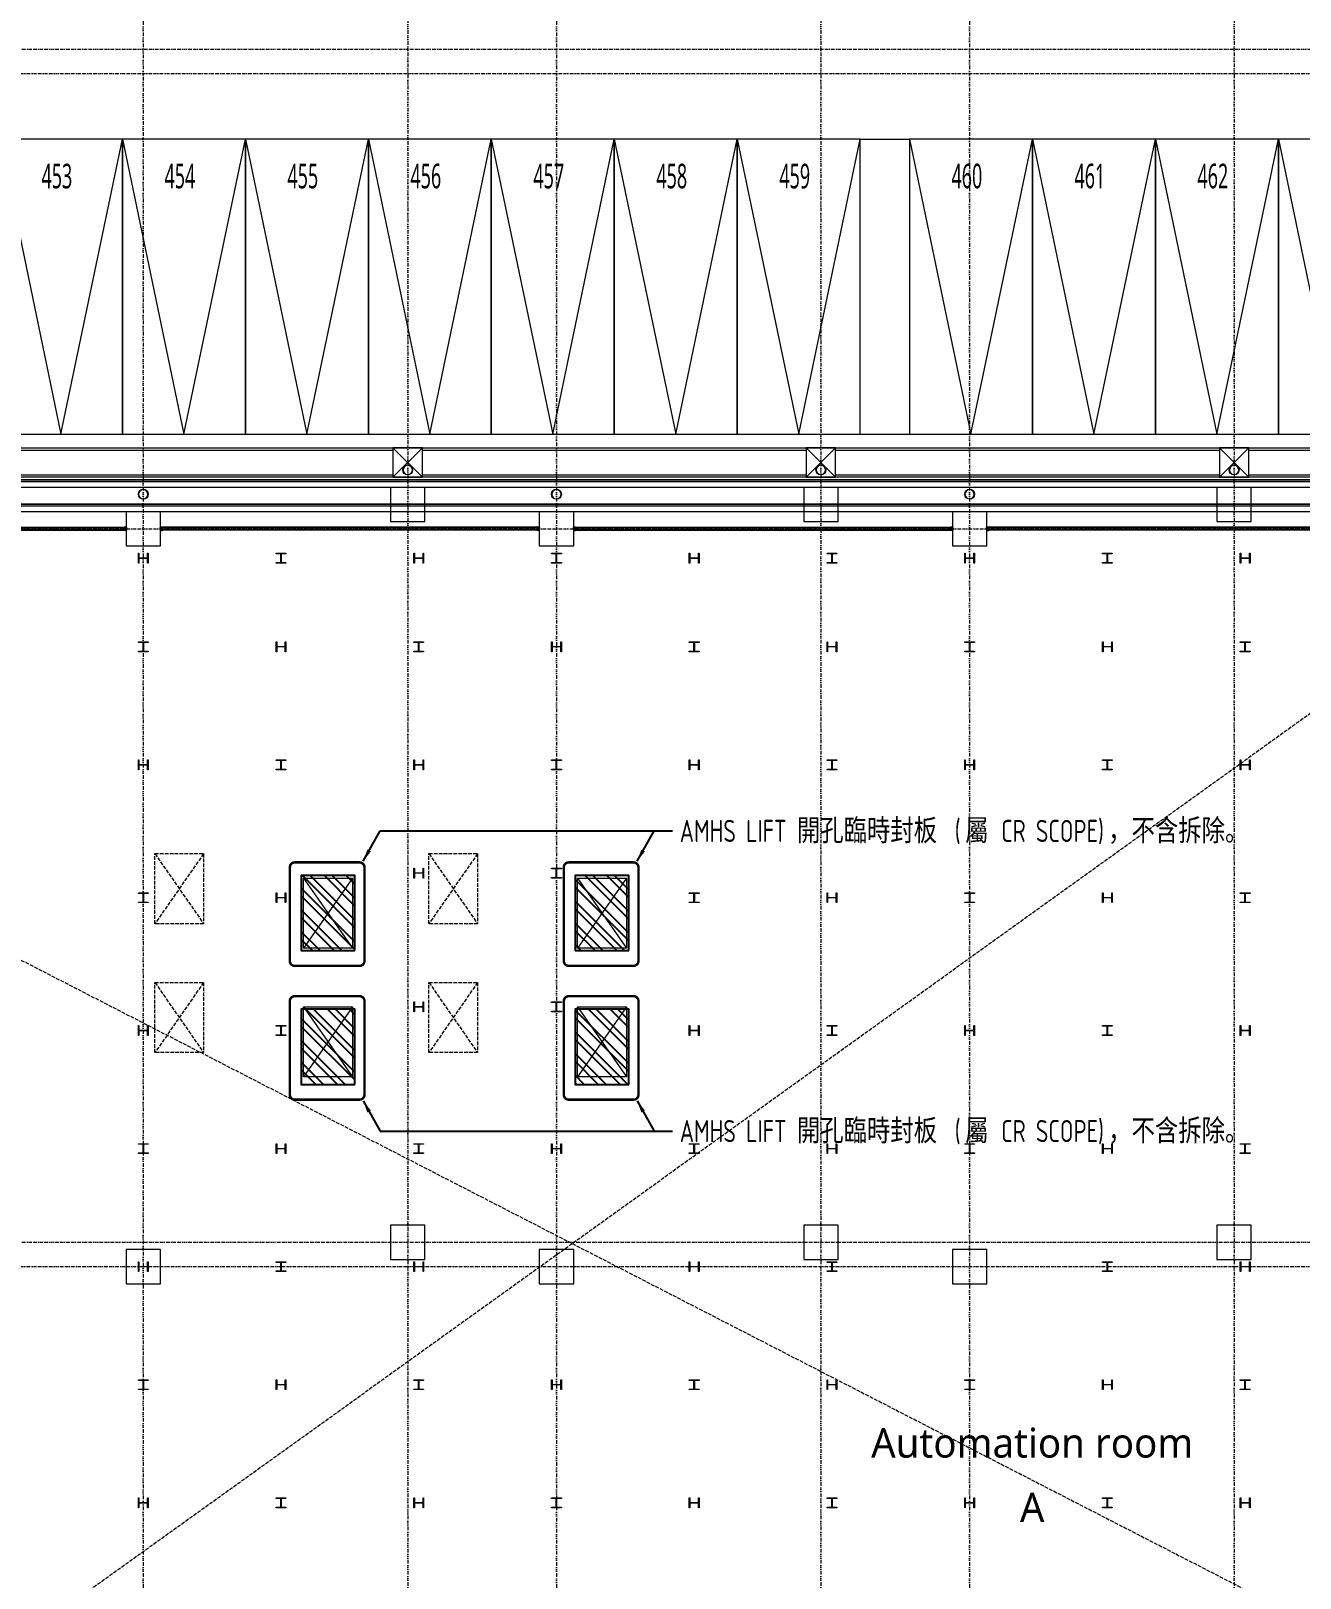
# Model space of a CAD drawing. Extents: x -168053 to 290600, y -560063 to 131745.
# Drawn here: x 199316 to 225117, y 68671 to 100117 of the extents above; entities that cross this region are included whole.
import ezdxf
from ezdxf.enums import TextEntityAlignment as Align

# ---------------------------------------------------------------- set-up
doc = ezdxf.new("R2010")
doc.units = 0
doc.header["$LTSCALE"] = 250
for name, pattern in [('H12PL1$0$HIDDEN', [0.4, 0.3, -0.1]), ('H12PL1$0$JJP_三點線', [0.9, 0.3, -0.15, 0, -0.15, 0, -0.15, 0, -0.15]), ('H12PL25$0$JJP_三點線', [0.9, 0.3, -0.15, 0, -0.15, 0, -0.15, 0, -0.15]), ('XFDP20$0$PHANTOM2', [1.25, 0.625, -0.125, 0.125, -0.125, 0.125, -0.125])]:
    doc.linetypes.add(name, pattern=pattern)
for name, color, linetype in [('H12PL1$0$A-OBJE-2D', 252, 'Continuous'), ('H12PL1$0$A-OBJE-MEP', 252, 'Continuous'), ('H12PL1$0$A-WALL-EX', 252, 'Continuous'), ('H12PL1$0$A-ZONE', 252, 'Continuous'), ('H12PL1$0$L10_14_DRAN', 252, 'Continuous'), ('H12PL1$0$L10_14_KABE1', 252, 'Continuous'), ('H12PL1$0$L10_14_PKG', 252, 'Continuous'), ('H12PL1$0$L10_14_PKG-NN', 252, 'Continuous'), ('H12PL1$0$L10_14_SITE', 252, 'Continuous'), ('H12PL1$0$L10_14_SUGATA3', 252, 'Continuous'), ('H12PL1$0$S-COL', 252, 'Continuous'), ('H12PL1$0$S-GRID', 252, 'Continuous'), ('H12PL1$0$S-SLAB-SHOW', 252, 'Continuous'), ('H12PL25$0$A-OBJE-MEP', 252, 'Continuous'), ('H12PL25$0$A-WALL-EX', 252, 'Continuous'), ('H12PL25$0$S-COL', 252, 'Continuous'), ('H12PL25$0$S-GRID', 252, 'Continuous'), ('H12PL25$0$S-SLAB-SHOW', 252, 'Continuous'), ('XFDP20$0$A-Cancel Notes', 90, 'Continuous'), ('XFDP20$0$A-Partition-Col (50K)', 9, 'Continuous'), ('XFDP20$0$A-STEEL SHEET_STK', 201, 'Continuous'), ('XFDP20$0$A-W-R1 (Rockwool) (50K)', 9, 'Continuous')]:
    doc.layers.add(name, color=color, linetype=linetype)
doc.styles.add('H12PL1$0$Standard', font='', dxfattribs={"width": 0.8})
doc.styles.add('XFDP20$0$AA-TXT', font='isocp.shx', dxfattribs={"width": 0.8, "bigfont": 'china.shx'})
doc.styles.get('H12PL1$0$Standard').set_extended_font_data('Microsoft JhengHei')
doc.dimstyles.new('XFDP20$0$adim-10', dxfattribs={"dimscale": 1000, "dimtxt": 0.25, "dimasz": 0.25, "dimexe": 0.1, "dimexo": 0.5, "dimgap": 0.15, "dimtad": 0, "dimdec": 4, "dimzin": 0, "dimdsep": 46, "dimtxsty": 'XFDP20$0$AA-TXT', "dimcen": 2.5, "dimclrd": 2, "dimclre": 2, "dimclrt": 256, "dimadec": 0, "dimazin": 0, "dimtfac": 1, "dimtdec": 4, "dimtmove": 0, "dimatfit": 3, "dimfxl": 1, "dimtolj": 1, "dimtzin": 0, "dimarcsym": 0})

# ---------------------------------------------------------------- blocks, each defined once
blk = doc.blocks.new('XFDP20$0$TP1-50-Partition_Col-side')
blk.add_lwpolyline([(-2.5, -4), (-2.5, -3.9), (-2.6, -3.9), (-2.5, -3), (-2.5, -0.3), (-2.4, -0.2), (-0.7, -0.2), (-0.5, -0.2), (-0.1, -0.2), (0, -0.2), (0, -0.2), (0.5, -0.2), (0.6, -0.2), (2.4, -0.2), (2.5, -0.3), (2.5, -3), (2.6, -3.9), (2.5, -3.9), (2.5, -4), (2.7, -4), (2.7, 0), (-2.7, 0), (-2.7, -4)], close=True)
for points in [[(-1.6, -2.1), (-2.3, -2.1, 0.414213), (-2.4, -2.2), (-2.4, -3.6), (-2.5, -3.6), (-2.5, -2.2, -0.414213), (-2.3, -2), (-1.6, -2), (-1.6, -2.1)], [(1.6, -2.1), (2.3, -2.1, -0.414213), (2.4, -2.2), (2.4, -3.6), (2.5, -3.6), (2.5, -2.2, 0.414213), (2.3, -2), (1.6, -2), (1.6, -2.1)]]:
    blk.add_lwpolyline(points, format="xyb")
blk.add_lwpolyline([(2.2, -3.6), (-2.2, -3.6, -0.414214), (-2.3, -3.5), (-2.3, -2.6, -0.414214), (-2.2, -2.5), (-1.3, -2.5, 0.414214), (-1.1, -2.3), (-1.1, -2.2, 0.414214), (-1.3, -2.1), (-1.9, -2.1), (-1.9, -2.1), (-1.3, -2.1, -0.414214), (-1.2, -2.2), (-1.2, -2.3, -0.414214), (-1.3, -2.4), (-2.2, -2.4, 0.414214), (-2.4, -2.6), (-2.4, -3.5, 0.414214), (-2.2, -3.6), (2.2, -3.6, 0.414214), (2.4, -3.5), (2.4, -2.6, 0.414214), (2.2, -2.4), (1.3, -2.4, -0.414214), (1.2, -2.3), (1.2, -2.2, -0.414214), (1.3, -2.1), (1.9, -2.1), (1.9, -2.1), (1.3, -2.1, 0.414214), (1.1, -2.2), (1.1, -2.3, 0.414214), (1.3, -2.5), (2.2, -2.5, -0.414214), (2.3, -2.6), (2.3, -3.5, -0.414214)], format="xyb", close=True)
blk = doc.blocks.new('*U149')
h = blk.add_hatch()
h.set_pattern_fill('STEEL', color=256, scale=250, angle=270, style=0)
h.set_pattern_definition([(315, (-8876, -10240), (22.09709, 22.09709), []), (315, (-8860.375, -10240), (22.09709, 22.09709), [])])
h.paths.add_polyline_path([(0, 152.5), (0, 0), (109, 0), (109, 147.5), (109, 147.5), (109, 152.5)])
blk.add_lwpolyline([(0, 152.5), (0, 0), (109, 0), (109, 147.5), (109, 147.5), (109, 152.5), (0, 152.5)])
blk = doc.blocks.new('H12PL1')
at = {"layer": 'H12PL1$0$A-OBJE-2D', "linetype": 'H12PL1$0$HIDDEN', "lineweight": 0}
for p, q in [((192000, 59650), (234750, 90350)), ((192000, 85950), (243150, 59650))]:
    blk.add_line(p, q, dxfattribs=at)
at = {"layer": 'H12PL1$0$A-OBJE-MEP', "lineweight": 0, "flags": 128}
for points in [[(210095, 90700, 1), (209905, 90700, 1)], [(218495, 90700, 1), (218305, 90700, 1)], [(226895, 90700, 1), (226705, 90700, 1)]]:
    blk.add_lwpolyline(points, format="xyb", close=True, dxfattribs=at)
at = {"layer": 'H12PL1$0$A-OBJE-MEP', "lineweight": 0}
for centre in [(210000, 90700), (218400, 90700), (226800, 90700)]:
    blk.add_circle(centre, 100, dxfattribs=at)
at = {"layer": 'H12PL1$0$A-WALL-EX', "lineweight": 0}
blk.add_line((151700, 90465), (243600, 90465), dxfattribs=at)
at = {"layer": 'H12PL1$0$A-WALL-EX', "lineweight": 0, "flags": 128}
for points in [[(151550, 90350), (243635, 90350)], [(151700, 90500), (243600, 90500)], [(151700, 90500), (243600, 90500)], [(151700, 90500), (243600, 90500)], [(151700, 90500), (243600, 90500)], [(151700, 90500), (243600, 90500)], [(151700, 90500), (243600, 90500)], [(151700, 90500), (243600, 90500)], [(243600, 90500), (151700, 90500)]]:
    blk.add_lwpolyline(points, dxfattribs=at)
at = {"layer": 'H12PL1$0$L10_14_DRAN', "lineweight": 0}
for centre in [(210000, 90700), (218400, 90700), (226800, 90700)]:
    blk.add_circle(centre, 100, dxfattribs=at)
at = {"layer": 'H12PL1$0$L10_14_KABE1', "lineweight": 0}
blk.add_line((243550, 90550), (185350, 90550), dxfattribs=at)
at = {"layer": 'H12PL1$0$L10_14_PKG', "lineweight": 0, "flags": 128}
for points in [[(201700, 97425), (202950, 91425), (204200, 97425)], [(204200, 97425), (205450, 91425), (206700, 97425)], [(206700, 97425), (207950, 91425), (209200, 97425)], [(209200, 97425), (210450, 91425), (211700, 97425)], [(211700, 97425), (212950, 91425), (214200, 97425)], [(214200, 97425), (215450, 91425), (216700, 97425)], [(216700, 97425), (217950, 91425), (219200, 97425)], [(220200, 97425), (221450, 91425), (222700, 97425)], [(222700, 97425), (223950, 91425), (225200, 97425)], [(225200, 97425), (226450, 91425), (227700, 97425)], [(227700, 97425), (228950, 91425), (230200, 97425)]]:
    blk.add_lwpolyline(points, dxfattribs=at)
for points in [[(201700, 97425), (201700, 91425), (204200, 91425), (204200, 97425)], [(204200, 97425), (204200, 91425), (206700, 91425), (206700, 97425)], [(206700, 97425), (206700, 91425), (209200, 91425), (209200, 97425)], [(209200, 97425), (209200, 91425), (211700, 91425), (211700, 97425)], [(211700, 97425), (211700, 91425), (214200, 91425), (214200, 97425)], [(214200, 97425), (214200, 91425), (216700, 91425), (216700, 97425)], [(216700, 97425), (216700, 91425), (219200, 91425), (219200, 97425)], [(220200, 97425), (220200, 91425), (222700, 91425), (222700, 97425)], [(222700, 97425), (222700, 91425), (225200, 91425), (225200, 97425)], [(225200, 97425), (225200, 91425), (227700, 91425), (227700, 97425)], [(227700, 97425), (227700, 91425), (230200, 91425), (230200, 97425)]]:
    blk.add_lwpolyline(points, close=True, dxfattribs=at)
at = {"layer": 'H12PL1$0$L10_14_SITE', "lineweight": 0}
for p, q in [((219200, 97425), (220200, 97425)), ((219200, 91425), (220200, 91425))]:
    blk.add_line(p, q, dxfattribs=at)
at = {"layer": 'H12PL1$0$L10_14_SUGATA3', "lineweight": 0}
for p, q in [((155280, 91150), (243550, 91150)), ((201900, 91100), (209700, 91100)), ((209700, 91150), (210300, 90550)), ((209700, 90550), (210300, 91150)), ((210300, 91100), (218100, 91100)), ((218100, 91150), (218700, 90550)), ((218100, 90550), (218700, 91150)), ((218700, 91100), (226500, 91100)), ((226500, 91150), (227100, 90550)), ((226500, 90550), (227100, 91150)), ((227100, 91100), (234900, 91100)), ((201900, 90600), (209700, 90600)), ((210300, 90600), (218100, 90600)), ((218700, 90600), (226500, 90600)), ((227100, 90600), (234900, 90600))]:
    blk.add_line(p, q, dxfattribs=at)
at = {"layer": 'H12PL1$0$L10_14_SUGATA3', "lineweight": 0, "flags": 128}
for points in [[(209700, 90550), (210300, 90550), (210300, 91150), (209700, 91150)], [(218100, 90550), (218700, 90550), (218700, 91150), (218100, 91150)], [(226500, 90550), (227100, 90550), (227100, 91150), (226500, 91150)]]:
    blk.add_lwpolyline(points, close=True, dxfattribs=at)
at = {"layer": 'H12PL1$0$S-COL', "lineweight": 0, "flags": 128}
for points in [[(209650, 90350), (209650, 89650), (210350, 89650), (210350, 90350)], [(218050, 90350), (218050, 89650), (218750, 89650), (218750, 90350)], [(226450, 90350), (226450, 89650), (227150, 89650), (227150, 90350)]]:
    blk.add_lwpolyline(points, dxfattribs=at)
for points in [[(209650, 74650), (210350, 74650), (210350, 75350), (209650, 75350)], [(218050, 74650), (218750, 74650), (218750, 75350), (218050, 75350)], [(226450, 74650), (227150, 74650), (227150, 75350), (226450, 75350)]]:
    blk.add_lwpolyline(points, close=True, dxfattribs=at)
at = {"layer": 'H12PL1$0$S-GRID', "linetype": 'H12PL1$0$JJP_三點線', "lineweight": 0}
for p, q in [((210000, 128250), (210000, -28000)), ((218400, 128250), (218400, -28000)), ((226800, 128250), (226800, -28000)), ((-29000, 99250), (289600, 99250)), ((-29000, 90000), (289600, 90000)), ((-29000, 75000), (289600, 75000))]:
    blk.add_line(p, q, dxfattribs=at)
at = {"layer": 'H12PL1$0$S-SLAB-SHOW', "linetype": 'H12PL1$0$HIDDEN', "lineweight": 0}
for points in [[(204860.78, 82899.64), (205850.79, 82899.64), (205850.79, 81474.64), (204860.78, 81474.64)], [(210430.79, 82899.64), (211420.79, 82899.64), (211420.79, 81474.64), (210430.79, 81474.64)], [(204860.79, 80280.63), (205850.79, 80280.63), (205850.79, 78855.63), (204860.79, 78855.63)], [(210430.79, 80280.63), (211420.79, 80280.63), (211420.79, 78855.63), (210430.79, 78855.63)]]:
    blk.add_lwpolyline(points, close=True, dxfattribs=at)
for points in [[(204860.78, 82899.64), (205850.79, 81474.64)], [(205850.79, 82899.64), (204860.78, 81474.64)], [(210430.79, 82899.64), (211420.79, 81474.64)], [(211420.79, 82899.64), (210430.79, 81474.64)], [(204860.79, 80280.63), (205850.79, 78855.63)], [(205850.79, 80280.63), (204860.79, 78855.63)], [(210430.79, 80280.63), (211420.79, 78855.63)], [(211420.79, 80280.63), (210430.79, 78855.63)]]:
    blk.add_lwpolyline(points, dxfattribs=at)
at = {"layer": 'H12PL1$0$A-ZONE', "style": 'H12PL1$0$Standard'}
for s, p in [('Automation room', (222695.34, 71223.73)), ('A', (222695.34, 69912.25))]:
    blk.add_text(s, height=600, dxfattribs=at).set_placement(p, align=Align.TOP_CENTER)
at = {"layer": 'H12PL1$0$L10_14_PKG-NN', "linetype": 'Continuous', "lineweight": 0, "char_height": 500, "attachment_point": 4, "style": 'H12PL1$0$Standard'}
for s, insert in [('\\A1;{\\W0.56;453}', (202554.97, 96668.93)), ('\\A1;{\\W0.56;454}', (205054.97, 96668.93)), ('\\A1;{\\W0.56;455}', (207554.97, 96668.93)), ('\\A1;{\\W0.56;456}', (210054.97, 96668.93)), ('\\A1;{\\W0.56;457}', (212554.97, 96668.93)), ('\\A1;{\\W0.56;458}', (215054.97, 96668.93)), ('\\A1;{\\W0.56;459}', (217554.97, 96668.93)), ('\\A1;{\\W0.56;460}', (221054.97, 96668.93)), ('\\A1;{\\W0.56;461}', (223554.97, 96669.78)), ('\\A1;{\\W0.56;462}', (226054.97, 96668.93))]:
    blk.add_mtext(s, dxfattribs=dict(at, insert=insert))
blk = doc.blocks.new('XFDP20')
at = {"layer": 'XFDP20$0$A-Cancel Notes', "linetype": 'XFDP20$0$PHANTOM2', "ltscale": 0.5, "const_width": 50}
for points in [[(206097, 81214), (206097, 83117, 0.414214), (205997, 83217), (204680, 83217, 0.414214), (204580, 83117), (204580, 81214, 0.414214), (204680, 81114), (205997, 81114, 0.414214)], [(211667, 81214), (211667, 83117, 0.414214), (211567, 83217), (210250, 83217, 0.414214), (210150, 83117), (210150, 81214, 0.414214), (210250, 81114), (211567, 81114, 0.414214)]]:
    blk.add_lwpolyline(points, format="xyb", close=True, dxfattribs=at)
at = {"layer": 'XFDP20$0$A-Cancel Notes', "linetype": 'XFDP20$0$PHANTOM2', "ltscale": 0.5, "const_width": 50, "elevation": 0}
for points in [[(206097, 78495), (206097, 80398, 0.414214), (205997, 80498), (204680, 80498, 0.414214), (204580, 80398), (204580, 78495, 0.414214), (204680, 78395), (205997, 78395, 0.414214)], [(211667, 78495), (211667, 80398, 0.414214), (211567, 80498), (210250, 80498, 0.414214), (210150, 80398), (210150, 78495, 0.414214), (210250, 78395), (211567, 78395, 0.414214)]]:
    blk.add_lwpolyline(points, format="xyb", close=True, dxfattribs=at)
at = {"layer": 'XFDP20$0$A-W-R1 (Rockwool) (50K)'}
for p, q in [((196900, 90025, 0), (201250, 90025, 0)), ((196900, 89975, 0), (201250, 89975, 0)), ((209650, 90025, 0), (201950, 90025, 0)), ((209650, 89975, 0), (201950, 89975, 0)), ((210350, 90025, 0), (218050, 90025, 0)), ((210350, 89975, 0), (218050, 89975, 0)), ((226450, 90025, 0), (218750, 90025, 0)), ((226450, 89975, 0), (218750, 89975, 0))]:
    blk.add_line(p, q, dxfattribs=at)
at = {"layer": 'XFDP20$0$A-Partition-Col (50K)', "yscale": 10, "zscale": 10}
for p, xscale, rotation in [((201250, 90000, 0), -10, 270), ((201950, 90000, 0), 10, 90), ((209650, 90000), -10, 270), ((210350, 90000), 10, 90), ((218050, 90000, 0), -10, 270), ((218750, 90000, 0), 10, 90)]:
    blk.add_blockref('XFDP20$0$TP1-50-Partition_Col-side', p, dxfattribs=dict(at, xscale=xscale, rotation=rotation))
at = {"layer": 'XFDP20$0$A-STEEL SHEET_STK', "xscale": 10, "yscale": 10, "zscale": 10, "rotation": 180}
for p in [(205901, 82950), (211471, 82950), (205901, 80231, 0), (211471, 80231, 0)]:
    blk.add_blockref('*U149', p, dxfattribs=at)
at = {"layer": 'XFDP20$0$A-Cancel Notes', "style": 'XFDP20$0$AA-TXT', "width": 0.8}
for s, p in [('AMHS LIFT', (212506, 83856, 0)), ('(    CR SCOPE)', (218096, 83856, 0)), ('(    CR SCOPE)', (218096, 77756, 0)), ('AMHS LIFT', (212506, 77756, 0))]:
    blk.add_text(s, height=450, dxfattribs=at).set_placement(p, align=Align.MIDDLE_LEFT)
at = {"layer": 'XFDP20$0$A-Cancel Notes', "style": 'XFDP20$0$AA-TXT'}
for s, p in [('開孔臨時封板  屬', (214887, 83856, 0)), ('，不含拆除。', (221216, 83856, 0)), ('開孔臨時封板  屬', (214887, 77756, 0)), ('，不含拆除。', (221216, 77756, 0))]:
    blk.add_text(s, height=500, dxfattribs=at).set_placement(p, align=Align.MIDDLE_LEFT)
at = {"layer": 'XFDP20$0$A-Cancel Notes'}
for points in [[(206069, 83241, 0), (206416, 83856, 0), (212362, 83856, 0)], [(211639, 83241, 0), (211986, 83856, 0), (212362, 83856, 0)], [(206069, 78371, 0), (206416, 77756, 0), (212362, 77756, 0)], [(211639, 78371, 0), (211986, 77756, 0), (212362, 77756, 0)]]:
    blk.add_leader(points, dimstyle='XFDP20$0$adim-10', override={"dimgap": 0.15, "dimtad": 0}, dxfattribs=at)
blk = doc.blocks.new('H12PL25')
at = {"layer": 'H12PL25$0$A-OBJE-MEP', "lineweight": 0, "flags": 128}
for points in [[(201695, 90700, 1), (201505, 90700, 1)], [(210095, 90700, 1), (209905, 90700, 1)], [(218495, 90700, 1), (218305, 90700, 1)]]:
    blk.add_lwpolyline(points, format="xyb", close=True, dxfattribs=at)
at = {"layer": 'H12PL25$0$A-OBJE-MEP', "lineweight": 0}
for centre in [(201600, 90700), (210000, 90700), (218400, 90700)]:
    blk.add_circle(centre, 100, dxfattribs=at)
at = {"layer": 'H12PL25$0$A-WALL-EX', "lineweight": 0}
blk.add_line((151700, 90465), (237400, 90465), dxfattribs=at)
at = {"layer": 'H12PL25$0$A-WALL-EX', "lineweight": 0, "flags": 128}
for points in [[(151550, 90350), (237400, 90350)], [(151700, 90500), (243600, 90500)], [(151700, 90500), (243600, 90500)], [(151700, 90500), (237360, 90500)], [(237400, 90500), (151700, 90500)]]:
    blk.add_lwpolyline(points, dxfattribs=at)
at = {"layer": 'H12PL25$0$S-COL', "lineweight": 0, "flags": 128}
for points in [[(201250, 90350), (201250, 89650), (201950, 89650), (201950, 90350)], [(209650, 90350), (209650, 89650), (210350, 89650), (210350, 90350)], [(218050, 90350), (218050, 89650), (218750, 89650), (218750, 90350)]]:
    blk.add_lwpolyline(points, dxfattribs=at)
for points in [[(201500, 89500), (201512, 89500), (201512, 89417, 0.41421356), (201525, 89404), (201675, 89404, 0.41421356), (201688, 89417), (201688, 89500), (201700, 89500), (201700, 89300), (201688, 89300), (201688, 89383, 0.41421356), (201675, 89396), (201525, 89396, 0.41421356), (201512, 89383), (201512, 89300), (201500, 89300)], [(204300, 89300), (204300, 89312), (204383, 89312, 0.41421356), (204396, 89325), (204396, 89475, 0.41421356), (204383, 89488), (204300, 89488), (204300, 89500), (204500, 89500), (204500, 89488), (204417, 89488, 0.41421356), (204404, 89475), (204404, 89325, 0.41421356), (204417, 89312), (204500, 89312), (204500, 89300)], [(207100, 89500), (207112, 89500), (207112, 89417, 0.41421356), (207125, 89404), (207275, 89404, 0.41421356), (207288, 89417), (207288, 89500), (207300, 89500), (207300, 89300), (207288, 89300), (207288, 89383, 0.41421356), (207275, 89396), (207125, 89396, 0.41421356), (207112, 89383), (207112, 89300), (207100, 89300)], [(209900, 89300), (209900, 89312), (209983, 89312, 0.41421356), (209996, 89325), (209996, 89475, 0.41421356), (209983, 89488), (209900, 89488), (209900, 89500), (210100, 89500), (210100, 89488), (210017, 89488, 0.41421356), (210004, 89475), (210004, 89325, 0.41421356), (210017, 89312), (210100, 89312), (210100, 89300)], [(212700, 89500), (212712, 89500), (212712, 89417, 0.41421356), (212725, 89404), (212875, 89404, 0.41421356), (212888, 89417), (212888, 89500), (212900, 89500), (212900, 89300), (212888, 89300), (212888, 89383, 0.41421356), (212875, 89396), (212725, 89396, 0.41421356), (212712, 89383), (212712, 89300), (212700, 89300)], [(215500, 89300), (215500, 89312), (215583, 89312, 0.41421356), (215596, 89325), (215596, 89475, 0.41421356), (215583, 89488), (215500, 89488), (215500, 89500), (215700, 89500), (215700, 89488), (215617, 89488, 0.41421356), (215604, 89475), (215604, 89325, 0.41421356), (215617, 89312), (215700, 89312), (215700, 89300)], [(218300, 89500), (218312, 89500), (218312, 89417, 0.41421356), (218325, 89404), (218475, 89404, 0.41421356), (218488, 89417), (218488, 89500), (218500, 89500), (218500, 89300), (218488, 89300), (218488, 89383, 0.41421356), (218475, 89396), (218325, 89396, 0.41421356), (218312, 89383), (218312, 89300), (218300, 89300)], [(221100, 89300), (221100, 89312), (221183, 89312, 0.41421356), (221196, 89325), (221196, 89475, 0.41421356), (221183, 89488), (221100, 89488), (221100, 89500), (221300, 89500), (221300, 89488), (221217, 89488, 0.41421356), (221204, 89475), (221204, 89325, 0.41421356), (221217, 89312), (221300, 89312), (221300, 89300)], [(223900, 89500), (223912, 89500), (223912, 89417, 0.41421356), (223925, 89404), (224075, 89404, 0.41421356), (224088, 89417), (224088, 89500), (224100, 89500), (224100, 89300), (224088, 89300), (224088, 89383, 0.41421356), (224075, 89396), (223925, 89396, 0.41421356), (223912, 89383), (223912, 89300), (223900, 89300)], [(201500, 87500), (201500, 87512), (201583, 87512, 0.41421356), (201596, 87525), (201596, 87675, 0.41421356), (201583, 87688), (201500, 87688), (201500, 87700), (201700, 87700), (201700, 87688), (201617, 87688, 0.41421356), (201604, 87675), (201604, 87525, 0.41421356), (201617, 87512), (201700, 87512), (201700, 87500)], [(204300, 87700), (204312, 87700), (204312, 87617, 0.41421356), (204325, 87604), (204475, 87604, 0.41421356), (204488, 87617), (204488, 87700), (204500, 87700), (204500, 87500), (204488, 87500), (204488, 87583, 0.41421356), (204475, 87596), (204325, 87596, 0.41421356), (204312, 87583), (204312, 87500), (204300, 87500)], [(207100, 87500), (207100, 87512), (207183, 87512, 0.41421356), (207196, 87525), (207196, 87675, 0.41421356), (207183, 87688), (207100, 87688), (207100, 87700), (207300, 87700), (207300, 87688), (207217, 87688, 0.41421356), (207204, 87675), (207204, 87525, 0.41421356), (207217, 87512), (207300, 87512), (207300, 87500)], [(209900, 87700), (209912, 87700), (209912, 87617, 0.41421356), (209925, 87604), (210075, 87604, 0.41421356), (210088, 87617), (210088, 87700), (210100, 87700), (210100, 87500), (210088, 87500), (210088, 87583, 0.41421356), (210075, 87596), (209925, 87596, 0.41421356), (209912, 87583), (209912, 87500), (209900, 87500)], [(212700, 87500), (212700, 87512), (212783, 87512, 0.41421356), (212796, 87525), (212796, 87675, 0.41421356), (212783, 87688), (212700, 87688), (212700, 87700), (212900, 87700), (212900, 87688), (212817, 87688, 0.41421356), (212804, 87675), (212804, 87525, 0.41421356), (212817, 87512), (212900, 87512), (212900, 87500)], [(215500, 87700), (215512, 87700), (215512, 87617, 0.41421356), (215525, 87604), (215675, 87604, 0.41421356), (215688, 87617), (215688, 87700), (215700, 87700), (215700, 87500), (215688, 87500), (215688, 87583, 0.41421356), (215675, 87596), (215525, 87596, 0.41421356), (215512, 87583), (215512, 87500), (215500, 87500)], [(218300, 87500), (218300, 87512), (218383, 87512, 0.41421356), (218396, 87525), (218396, 87675, 0.41421356), (218383, 87688), (218300, 87688), (218300, 87700), (218500, 87700), (218500, 87688), (218417, 87688, 0.41421356), (218404, 87675), (218404, 87525, 0.41421356), (218417, 87512), (218500, 87512), (218500, 87500)], [(221100, 87700), (221112, 87700), (221112, 87617, 0.41421356), (221125, 87604), (221275, 87604, 0.41421356), (221288, 87617), (221288, 87700), (221300, 87700), (221300, 87500), (221288, 87500), (221288, 87583, 0.41421356), (221275, 87596), (221125, 87596, 0.41421356), (221112, 87583), (221112, 87500), (221100, 87500)], [(223900, 87500), (223900, 87512), (223983, 87512, 0.41421356), (223996, 87525), (223996, 87675, 0.41421356), (223983, 87688), (223900, 87688), (223900, 87700), (224100, 87700), (224100, 87688), (224017, 87688, 0.41421356), (224004, 87675), (224004, 87525, 0.41421356), (224017, 87512), (224100, 87512), (224100, 87500)], [(201500, 85300), (201512, 85300), (201512, 85217, 0.41421356), (201525, 85204), (201675, 85204, 0.41421356), (201688, 85217), (201688, 85300), (201700, 85300), (201700, 85100), (201688, 85100), (201688, 85183, 0.41421356), (201675, 85196), (201525, 85196, 0.41421356), (201512, 85183), (201512, 85100), (201500, 85100)], [(204300, 85100), (204300, 85112), (204383, 85112, 0.41421356), (204396, 85125), (204396, 85275, 0.41421356), (204383, 85288), (204300, 85288), (204300, 85300), (204500, 85300), (204500, 85288), (204417, 85288, 0.41421356), (204404, 85275), (204404, 85125, 0.41421356), (204417, 85112), (204500, 85112), (204500, 85100)], [(207100, 85300), (207112, 85300), (207112, 85217, 0.41421356), (207125, 85204), (207275, 85204, 0.41421356), (207288, 85217), (207288, 85300), (207300, 85300), (207300, 85100), (207288, 85100), (207288, 85183, 0.41421356), (207275, 85196), (207125, 85196, 0.41421356), (207112, 85183), (207112, 85100), (207100, 85100)], [(209900, 85100), (209900, 85112), (209983, 85112, 0.41421356), (209996, 85125), (209996, 85275, 0.41421356), (209983, 85288), (209900, 85288), (209900, 85300), (210100, 85300), (210100, 85288), (210017, 85288, 0.41421356), (210004, 85275), (210004, 85125, 0.41421356), (210017, 85112), (210100, 85112), (210100, 85100)], [(212700, 85300), (212712, 85300), (212712, 85217, 0.41421356), (212725, 85204), (212875, 85204, 0.41421356), (212888, 85217), (212888, 85300), (212900, 85300), (212900, 85100), (212888, 85100), (212888, 85183, 0.41421356), (212875, 85196), (212725, 85196, 0.41421356), (212712, 85183), (212712, 85100), (212700, 85100)], [(215500, 85100), (215500, 85112), (215583, 85112, 0.41421356), (215596, 85125), (215596, 85275, 0.41421356), (215583, 85288), (215500, 85288), (215500, 85300), (215700, 85300), (215700, 85288), (215617, 85288, 0.41421356), (215604, 85275), (215604, 85125, 0.41421356), (215617, 85112), (215700, 85112), (215700, 85100)], [(218300, 85300), (218312, 85300), (218312, 85217, 0.41421356), (218325, 85204), (218475, 85204, 0.41421356), (218488, 85217), (218488, 85300), (218500, 85300), (218500, 85100), (218488, 85100), (218488, 85183, 0.41421356), (218475, 85196), (218325, 85196, 0.41421356), (218312, 85183), (218312, 85100), (218300, 85100)], [(221100, 85100), (221100, 85112), (221183, 85112, 0.41421356), (221196, 85125), (221196, 85275, 0.41421356), (221183, 85288), (221100, 85288), (221100, 85300), (221300, 85300), (221300, 85288), (221217, 85288, 0.41421356), (221204, 85275), (221204, 85125, 0.41421356), (221217, 85112), (221300, 85112), (221300, 85100)], [(223900, 85300), (223912, 85300), (223912, 85217, 0.41421356), (223925, 85204), (224075, 85204, 0.41421356), (224088, 85217), (224088, 85300), (224100, 85300), (224100, 85100), (224088, 85100), (224088, 85183, 0.41421356), (224075, 85196), (223925, 85196, 0.41421356), (223912, 85183), (223912, 85100), (223900, 85100)], [(207100, 83099.64), (207112, 83099.64), (207112, 83016.64, 0.41421356), (207125, 83003.64), (207275, 83003.64, 0.41421356), (207288, 83016.64), (207288, 83099.64), (207300, 83099.64), (207300, 82899.64), (207288, 82899.64), (207288, 82982.64, 0.41421356), (207275, 82995.64), (207125, 82995.64, 0.41421356), (207112, 82982.64), (207112, 82899.64), (207100, 82899.64)], [(209900, 82899.64), (209900, 82911.64), (209983, 82911.64, 0.41421356), (209996, 82924.64), (209996, 83074.64, 0.41421356), (209983, 83087.64), (209900, 83087.64), (209900, 83099.64), (210100, 83099.64), (210100, 83087.64), (210017, 83087.64, 0.41421356), (210004, 83074.64), (210004, 82924.64, 0.41421356), (210017, 82911.64), (210100, 82911.64), (210100, 82899.64)], [(201500, 82400), (201500, 82412), (201583, 82412, 0.41421356), (201596, 82425), (201596, 82575, 0.41421356), (201583, 82588), (201500, 82588), (201500, 82600), (201700, 82600), (201700, 82588), (201617, 82588, 0.41421356), (201604, 82575), (201604, 82425, 0.41421356), (201617, 82412), (201700, 82412), (201700, 82400)], [(204300, 82600), (204312, 82600), (204312, 82517, 0.41421356), (204325, 82504), (204475, 82504, 0.41421356), (204488, 82517), (204488, 82600), (204500, 82600), (204500, 82400), (204488, 82400), (204488, 82483, 0.41421356), (204475, 82496), (204325, 82496, 0.41421356), (204312, 82483), (204312, 82400), (204300, 82400)], [(212700, 82400), (212700, 82412), (212783, 82412, 0.41421356), (212796, 82425), (212796, 82575, 0.41421356), (212783, 82588), (212700, 82588), (212700, 82600), (212900, 82600), (212900, 82588), (212817, 82588, 0.41421356), (212804, 82575), (212804, 82425, 0.41421356), (212817, 82412), (212900, 82412), (212900, 82400)], [(215500, 82600), (215512, 82600), (215512, 82517, 0.41421356), (215525, 82504), (215675, 82504, 0.41421356), (215688, 82517), (215688, 82600), (215700, 82600), (215700, 82400), (215688, 82400), (215688, 82483, 0.41421356), (215675, 82496), (215525, 82496, 0.41421356), (215512, 82483), (215512, 82400), (215500, 82400)], [(218300, 82400), (218300, 82412), (218383, 82412, 0.41421356), (218396, 82425), (218396, 82575, 0.41421356), (218383, 82588), (218300, 82588), (218300, 82600), (218500, 82600), (218500, 82588), (218417, 82588, 0.41421356), (218404, 82575), (218404, 82425, 0.41421356), (218417, 82412), (218500, 82412), (218500, 82400)], [(221100, 82600), (221112, 82600), (221112, 82517, 0.41421356), (221125, 82504), (221275, 82504, 0.41421356), (221288, 82517), (221288, 82600), (221300, 82600), (221300, 82400), (221288, 82400), (221288, 82483, 0.41421356), (221275, 82496), (221125, 82496, 0.41421356), (221112, 82483), (221112, 82400), (221100, 82400)], [(223900, 82400), (223900, 82412), (223983, 82412, 0.41421356), (223996, 82425), (223996, 82575, 0.41421356), (223983, 82588), (223900, 82588), (223900, 82600), (224100, 82600), (224100, 82588), (224017, 82588, 0.41421356), (224004, 82575), (224004, 82425, 0.41421356), (224017, 82412), (224100, 82412), (224100, 82400)], [(207100, 80380.63), (207112, 80380.63), (207112, 80297.63, 0.41421356), (207125, 80284.63), (207275, 80284.63, 0.41421356), (207288, 80297.63), (207288, 80380.63), (207300, 80380.63), (207300, 80180.63), (207288, 80180.63), (207288, 80263.63, 0.41421356), (207275, 80276.63), (207125, 80276.63, 0.41421356), (207112, 80263.63), (207112, 80180.63), (207100, 80180.63)], [(209900, 80180.63), (209900, 80192.63), (209983, 80192.63, 0.41421356), (209996, 80205.63), (209996, 80355.63, 0.41421356), (209983, 80368.63), (209900, 80368.63), (209900, 80380.63), (210100, 80380.63), (210100, 80368.63), (210017, 80368.63, 0.41421356), (210004, 80355.63), (210004, 80205.63, 0.41421356), (210017, 80192.63), (210100, 80192.63), (210100, 80180.63)], [(201500, 79900), (201512, 79900), (201512, 79817, 0.41421356), (201525, 79804), (201675, 79804, 0.41421356), (201688, 79817), (201688, 79900), (201700, 79900), (201700, 79700), (201688, 79700), (201688, 79783, 0.41421356), (201675, 79796), (201525, 79796, 0.41421356), (201512, 79783), (201512, 79700), (201500, 79700)], [(204300, 79700), (204300, 79712), (204383, 79712, 0.41421356), (204396, 79725), (204396, 79875, 0.41421356), (204383, 79888), (204300, 79888), (204300, 79900), (204500, 79900), (204500, 79888), (204417, 79888, 0.41421356), (204404, 79875), (204404, 79725, 0.41421356), (204417, 79712), (204500, 79712), (204500, 79700)], [(212700, 79900), (212712, 79900), (212712, 79817, 0.41421356), (212725, 79804), (212875, 79804, 0.41421356), (212888, 79817), (212888, 79900), (212900, 79900), (212900, 79700), (212888, 79700), (212888, 79783, 0.41421356), (212875, 79796), (212725, 79796, 0.41421356), (212712, 79783), (212712, 79700), (212700, 79700)], [(215500, 79700), (215500, 79712), (215583, 79712, 0.41421356), (215596, 79725), (215596, 79875, 0.41421356), (215583, 79888), (215500, 79888), (215500, 79900), (215700, 79900), (215700, 79888), (215617, 79888, 0.41421356), (215604, 79875), (215604, 79725, 0.41421356), (215617, 79712), (215700, 79712), (215700, 79700)], [(218300, 79900), (218312, 79900), (218312, 79817, 0.41421356), (218325, 79804), (218475, 79804, 0.41421356), (218488, 79817), (218488, 79900), (218500, 79900), (218500, 79700), (218488, 79700), (218488, 79783, 0.41421356), (218475, 79796), (218325, 79796, 0.41421356), (218312, 79783), (218312, 79700), (218300, 79700)], [(221100, 79700), (221100, 79712), (221183, 79712, 0.41421356), (221196, 79725), (221196, 79875, 0.41421356), (221183, 79888), (221100, 79888), (221100, 79900), (221300, 79900), (221300, 79888), (221217, 79888, 0.41421356), (221204, 79875), (221204, 79725, 0.41421356), (221217, 79712), (221300, 79712), (221300, 79700)], [(223900, 79900), (223912, 79900), (223912, 79817, 0.41421356), (223925, 79804), (224075, 79804, 0.41421356), (224088, 79817), (224088, 79900), (224100, 79900), (224100, 79700), (224088, 79700), (224088, 79783, 0.41421356), (224075, 79796), (223925, 79796, 0.41421356), (223912, 79783), (223912, 79700), (223900, 79700)], [(201500, 77300), (201500, 77312), (201583, 77312, 0.41421356), (201596, 77325), (201596, 77475, 0.41421356), (201583, 77488), (201500, 77488), (201500, 77500), (201700, 77500), (201700, 77488), (201617, 77488, 0.41421356), (201604, 77475), (201604, 77325, 0.41421356), (201617, 77312), (201700, 77312), (201700, 77300)], [(204300, 77500), (204312, 77500), (204312, 77417, 0.41421356), (204325, 77404), (204475, 77404, 0.41421356), (204488, 77417), (204488, 77500), (204500, 77500), (204500, 77300), (204488, 77300), (204488, 77383, 0.41421356), (204475, 77396), (204325, 77396, 0.41421356), (204312, 77383), (204312, 77300), (204300, 77300)], [(207100, 77300), (207100, 77312), (207183, 77312, 0.41421356), (207196, 77325), (207196, 77475, 0.41421356), (207183, 77488), (207100, 77488), (207100, 77500), (207300, 77500), (207300, 77488), (207217, 77488, 0.41421356), (207204, 77475), (207204, 77325, 0.41421356), (207217, 77312), (207300, 77312), (207300, 77300)], [(209900, 77500), (209912, 77500), (209912, 77417, 0.41421356), (209925, 77404), (210075, 77404, 0.41421356), (210088, 77417), (210088, 77500), (210100, 77500), (210100, 77300), (210088, 77300), (210088, 77383, 0.41421356), (210075, 77396), (209925, 77396, 0.41421356), (209912, 77383), (209912, 77300), (209900, 77300)], [(212700, 77300), (212700, 77312), (212783, 77312, 0.41421356), (212796, 77325), (212796, 77475, 0.41421356), (212783, 77488), (212700, 77488), (212700, 77500), (212900, 77500), (212900, 77488), (212817, 77488, 0.41421356), (212804, 77475), (212804, 77325, 0.41421356), (212817, 77312), (212900, 77312), (212900, 77300)], [(215500, 77500), (215512, 77500), (215512, 77417, 0.41421356), (215525, 77404), (215675, 77404, 0.41421356), (215688, 77417), (215688, 77500), (215700, 77500), (215700, 77300), (215688, 77300), (215688, 77383, 0.41421356), (215675, 77396), (215525, 77396, 0.41421356), (215512, 77383), (215512, 77300), (215500, 77300)], [(218300, 77300), (218300, 77312), (218383, 77312, 0.41421356), (218396, 77325), (218396, 77475, 0.41421356), (218383, 77488), (218300, 77488), (218300, 77500), (218500, 77500), (218500, 77488), (218417, 77488, 0.41421356), (218404, 77475), (218404, 77325, 0.41421356), (218417, 77312), (218500, 77312), (218500, 77300)], [(221100, 77500), (221112, 77500), (221112, 77417, 0.41421356), (221125, 77404), (221275, 77404, 0.41421356), (221288, 77417), (221288, 77500), (221300, 77500), (221300, 77300), (221288, 77300), (221288, 77383, 0.41421356), (221275, 77396), (221125, 77396, 0.41421356), (221112, 77383), (221112, 77300), (221100, 77300)], [(223900, 77300), (223900, 77312), (223983, 77312, 0.41421356), (223996, 77325), (223996, 77475, 0.41421356), (223983, 77488), (223900, 77488), (223900, 77500), (224100, 77500), (224100, 77488), (224017, 77488, 0.41421356), (224004, 77475), (224004, 77325, 0.41421356), (224017, 77312), (224100, 77312), (224100, 77300)], [(201500, 75100), (201512, 75100), (201512, 75017, 0.41421356), (201525, 75004), (201675, 75004, 0.41421356), (201688, 75017), (201688, 75100), (201700, 75100), (201700, 74900), (201688, 74900), (201688, 74983, 0.41421356), (201675, 74996), (201525, 74996, 0.41421356), (201512, 74983), (201512, 74900), (201500, 74900)], [(204300, 74900), (204300, 74912), (204383, 74912, 0.41421356), (204396, 74925), (204396, 75075, 0.41421356), (204383, 75088), (204300, 75088), (204300, 75100), (204500, 75100), (204500, 75088), (204417, 75088, 0.41421356), (204404, 75075), (204404, 74925, 0.41421356), (204417, 74912), (204500, 74912), (204500, 74900)], [(207100, 75100), (207112, 75100), (207112, 75017, 0.41421356), (207125, 75004), (207275, 75004, 0.41421356), (207288, 75017), (207288, 75100), (207300, 75100), (207300, 74900), (207288, 74900), (207288, 74983, 0.41421356), (207275, 74996), (207125, 74996, 0.41421356), (207112, 74983), (207112, 74900), (207100, 74900)], [(212700, 75100), (212712, 75100), (212712, 75017, 0.41421356), (212725, 75004), (212875, 75004, 0.41421356), (212888, 75017), (212888, 75100), (212900, 75100), (212900, 74900), (212888, 74900), (212888, 74983, 0.41421356), (212875, 74996), (212725, 74996, 0.41421356), (212712, 74983), (212712, 74900), (212700, 74900)], [(215500, 74900), (215500, 74912), (215583, 74912, 0.41421356), (215596, 74925), (215596, 75075, 0.41421356), (215583, 75088), (215500, 75088), (215500, 75100), (215700, 75100), (215700, 75088), (215617, 75088, 0.41421356), (215604, 75075), (215604, 74925, 0.41421356), (215617, 74912), (215700, 74912), (215700, 74900)], [(221100, 74900), (221100, 74912), (221183, 74912, 0.41421356), (221196, 74925), (221196, 75075, 0.41421356), (221183, 75088), (221100, 75088), (221100, 75100), (221300, 75100), (221300, 75088), (221217, 75088, 0.41421356), (221204, 75075), (221204, 74925, 0.41421356), (221217, 74912), (221300, 74912), (221300, 74900)], [(223900, 75100), (223912, 75100), (223912, 75017, 0.41421356), (223925, 75004), (224075, 75004, 0.41421356), (224088, 75017), (224088, 75100), (224100, 75100), (224100, 74900), (224088, 74900), (224088, 74983, 0.41421356), (224075, 74996), (223925, 74996, 0.41421356), (223912, 74983), (223912, 74900), (223900, 74900)], [(201500, 72500), (201500, 72512), (201583, 72512, 0.41421356), (201596, 72525), (201596, 72675, 0.41421356), (201583, 72688), (201500, 72688), (201500, 72700), (201700, 72700), (201700, 72688), (201617, 72688, 0.41421356), (201604, 72675), (201604, 72525, 0.41421356), (201617, 72512), (201700, 72512), (201700, 72500)], [(204300, 72700), (204312, 72700), (204312, 72617, 0.41421356), (204325, 72604), (204475, 72604, 0.41421356), (204488, 72617), (204488, 72700), (204500, 72700), (204500, 72500), (204488, 72500), (204488, 72583, 0.41421356), (204475, 72596), (204325, 72596, 0.41421356), (204312, 72583), (204312, 72500), (204300, 72500)], [(207100, 72500), (207100, 72512), (207183, 72512, 0.41421356), (207196, 72525), (207196, 72675, 0.41421356), (207183, 72688), (207100, 72688), (207100, 72700), (207300, 72700), (207300, 72688), (207217, 72688, 0.41421356), (207204, 72675), (207204, 72525, 0.41421356), (207217, 72512), (207300, 72512), (207300, 72500)], [(209900, 72700), (209912, 72700), (209912, 72617, 0.41421356), (209925, 72604), (210075, 72604, 0.41421356), (210088, 72617), (210088, 72700), (210100, 72700), (210100, 72500), (210088, 72500), (210088, 72583, 0.41421356), (210075, 72596), (209925, 72596, 0.41421356), (209912, 72583), (209912, 72500), (209900, 72500)], [(212700, 72500), (212700, 72512), (212783, 72512, 0.41421356), (212796, 72525), (212796, 72675, 0.41421356), (212783, 72688), (212700, 72688), (212700, 72700), (212900, 72700), (212900, 72688), (212817, 72688, 0.41421356), (212804, 72675), (212804, 72525, 0.41421356), (212817, 72512), (212900, 72512), (212900, 72500)], [(215500, 72700), (215512, 72700), (215512, 72617, 0.41421356), (215525, 72604), (215675, 72604, 0.41421356), (215688, 72617), (215688, 72700), (215700, 72700), (215700, 72500), (215688, 72500), (215688, 72583, 0.41421356), (215675, 72596), (215525, 72596, 0.41421356), (215512, 72583), (215512, 72500), (215500, 72500)], [(218300, 72500), (218300, 72512), (218383, 72512, 0.41421356), (218396, 72525), (218396, 72675, 0.41421356), (218383, 72688), (218300, 72688), (218300, 72700), (218500, 72700), (218500, 72688), (218417, 72688, 0.41421356), (218404, 72675), (218404, 72525, 0.41421356), (218417, 72512), (218500, 72512), (218500, 72500)], [(221100, 72700), (221112, 72700), (221112, 72617, 0.41421356), (221125, 72604), (221275, 72604, 0.41421356), (221288, 72617), (221288, 72700), (221300, 72700), (221300, 72500), (221288, 72500), (221288, 72583, 0.41421356), (221275, 72596), (221125, 72596, 0.41421356), (221112, 72583), (221112, 72500), (221100, 72500)], [(223900, 72500), (223900, 72512), (223983, 72512, 0.41421356), (223996, 72525), (223996, 72675, 0.41421356), (223983, 72688), (223900, 72688), (223900, 72700), (224100, 72700), (224100, 72688), (224017, 72688, 0.41421356), (224004, 72675), (224004, 72525, 0.41421356), (224017, 72512), (224100, 72512), (224100, 72500)], [(201500, 70300), (201512, 70300), (201512, 70217, 0.41421356), (201525, 70204), (201675, 70204, 0.41421356), (201688, 70217), (201688, 70300), (201700, 70300), (201700, 70100), (201688, 70100), (201688, 70183, 0.41421356), (201675, 70196), (201525, 70196, 0.41421356), (201512, 70183), (201512, 70100), (201500, 70100)], [(204300, 70100), (204300, 70112), (204383, 70112, 0.41421356), (204396, 70125), (204396, 70275, 0.41421356), (204383, 70288), (204300, 70288), (204300, 70300), (204500, 70300), (204500, 70288), (204417, 70288, 0.41421356), (204404, 70275), (204404, 70125, 0.41421356), (204417, 70112), (204500, 70112), (204500, 70100)], [(207100, 70300), (207112, 70300), (207112, 70217, 0.41421356), (207125, 70204), (207275, 70204, 0.41421356), (207288, 70217), (207288, 70300), (207300, 70300), (207300, 70100), (207288, 70100), (207288, 70183, 0.41421356), (207275, 70196), (207125, 70196, 0.41421356), (207112, 70183), (207112, 70100), (207100, 70100)], [(209900, 70100), (209900, 70112), (209983, 70112, 0.41421356), (209996, 70125), (209996, 70275, 0.41421356), (209983, 70288), (209900, 70288), (209900, 70300), (210100, 70300), (210100, 70288), (210017, 70288, 0.41421356), (210004, 70275), (210004, 70125, 0.41421356), (210017, 70112), (210100, 70112), (210100, 70100)], [(212700, 70300), (212712, 70300), (212712, 70217, 0.41421356), (212725, 70204), (212875, 70204, 0.41421356), (212888, 70217), (212888, 70300), (212900, 70300), (212900, 70100), (212888, 70100), (212888, 70183, 0.41421356), (212875, 70196), (212725, 70196, 0.41421356), (212712, 70183), (212712, 70100), (212700, 70100)], [(215500, 70100), (215500, 70112), (215583, 70112, 0.41421356), (215596, 70125), (215596, 70275, 0.41421356), (215583, 70288), (215500, 70288), (215500, 70300), (215700, 70300), (215700, 70288), (215617, 70288, 0.41421356), (215604, 70275), (215604, 70125, 0.41421356), (215617, 70112), (215700, 70112), (215700, 70100)], [(218300, 70300), (218312, 70300), (218312, 70217, 0.41421356), (218325, 70204), (218475, 70204, 0.41421356), (218488, 70217), (218488, 70300), (218500, 70300), (218500, 70100), (218488, 70100), (218488, 70183, 0.41421356), (218475, 70196), (218325, 70196, 0.41421356), (218312, 70183), (218312, 70100), (218300, 70100)], [(221100, 70100), (221100, 70112), (221183, 70112, 0.41421356), (221196, 70125), (221196, 70275, 0.41421356), (221183, 70288), (221100, 70288), (221100, 70300), (221300, 70300), (221300, 70288), (221217, 70288, 0.41421356), (221204, 70275), (221204, 70125, 0.41421356), (221217, 70112), (221300, 70112), (221300, 70100)], [(223900, 70300), (223912, 70300), (223912, 70217, 0.41421356), (223925, 70204), (224075, 70204, 0.41421356), (224088, 70217), (224088, 70300), (224100, 70300), (224100, 70100), (224088, 70100), (224088, 70183, 0.41421356), (224075, 70196), (223925, 70196, 0.41421356), (223912, 70183), (223912, 70100), (223900, 70100)]]:
    blk.add_lwpolyline(points, format="xyb", close=True, dxfattribs=at)
for points in [[(201250, 74650), (201950, 74650), (201950, 75350), (201250, 75350)], [(209650, 74650), (210350, 74650), (210350, 75350), (209650, 75350)], [(218050, 74650), (218750, 74650), (218750, 75350), (218050, 75350)]]:
    blk.add_lwpolyline(points, close=True, dxfattribs=at)
at = {"layer": 'H12PL25$0$S-GRID', "linetype": 'H12PL25$0$JJP_三點線', "lineweight": 0}
for p, q in [((201600, 128250), (201600, -28000)), ((210000, 128250), (210000, -28000)), ((218400, 128250), (218400, -28000)), ((-29000, 99250), (289600, 99250)), ((-29000, 90000), (289600, 90000)), ((-29000, 75000), (289600, 75000))]:
    blk.add_line(p, q, dxfattribs=at)
at = {"layer": 'H12PL25$0$S-SLAB-SHOW', "lineweight": 0}
for points in [[(204860.78, 82899.64), (205850.79, 82899.64), (205850.79, 81474.64), (204860.78, 81474.64)], [(210430.79, 82899.64), (211420.79, 82899.64), (211420.79, 81474.64), (210430.79, 81474.64)], [(204860.79, 80280.63), (205850.79, 80280.63), (205850.79, 78855.63), (204860.79, 78855.63)], [(210430.79, 80280.63), (211420.79, 80280.63), (211420.79, 78855.63), (210430.79, 78855.63)]]:
    blk.add_lwpolyline(points, close=True, dxfattribs=at)
for points in [[(204860.78, 82899.64), (205850.79, 81474.64)], [(205850.79, 82899.64), (204860.78, 81474.64)], [(210430.79, 82899.64), (211420.79, 81474.64)], [(211420.79, 82899.64), (210430.79, 81474.64)], [(204860.79, 80280.63), (205850.79, 78855.63)], [(205850.79, 80280.63), (204860.79, 78855.63)], [(210430.79, 80280.63), (211420.79, 78855.63)], [(211420.79, 80280.63), (210430.79, 78855.63)]]:
    blk.add_lwpolyline(points, dxfattribs=at)
blk.add_blockref('XFDP20', (0, 0))

msp = doc.modelspace()

# ---------------------------------------------------------------- block references
msp.add_blockref('H12PL25', (0, 0))

# ---------------------------------------------------------------- next in the draw order: block references
msp.add_blockref('H12PL1', (-3024, 495))

doc.saveas('drawing.dxf')
